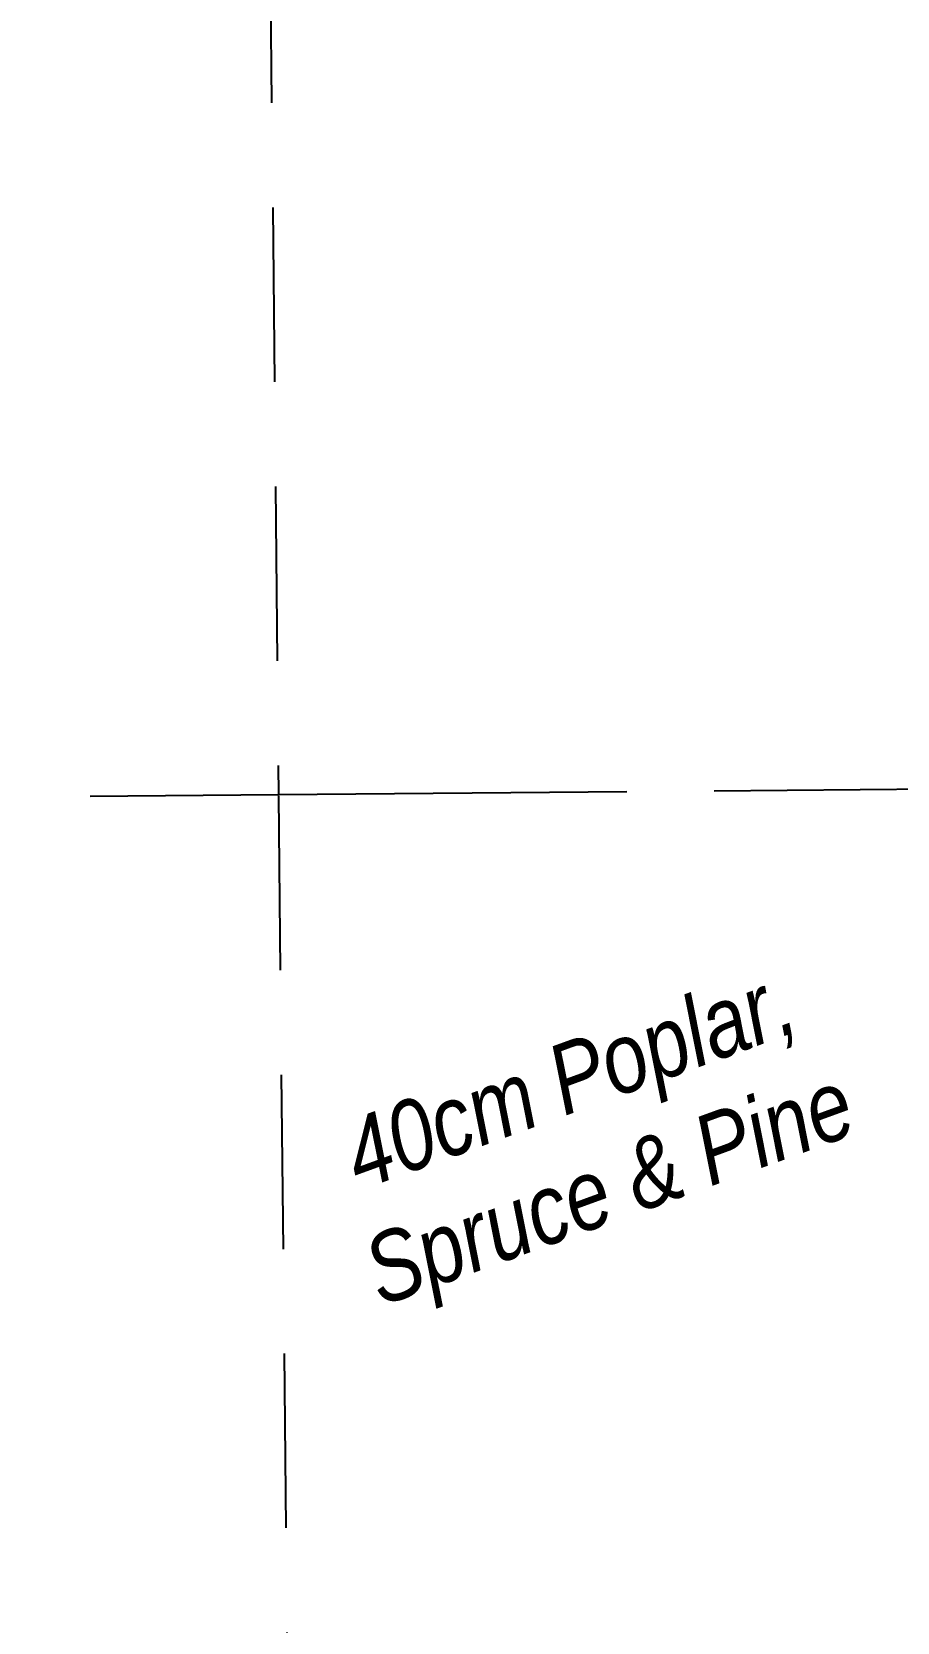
# Model space of a CAD drawing. Extents: x 538089 to 546766, y 6046620 to 6052605.
# Drawn here: x 545109.6 to 545233.8, y 6050762.9 to 6050991 of the extents above; entities that cross this region are included whole.
import ezdxf

# ---------------------------------------------------------------- set-up
doc = ezdxf.new("R2010")
doc.units = 0
doc.header["$LTSCALE"] = 5
doc.linetypes.add('foc-LSD', pattern=[8, 5, -3])
doc.linetypes.add('foc-UNSURVEYED', pattern=[12.5, 10, -2.5])
for name, color, linetype in [('L-SECTION-LSD', 7, 'foc-LSD'), ('L-USEC', 7, 'foc-UNSURVEYED'), ('T-BUSH-T', 110, 'Continuous')]:
    doc.layers.add(name, color=color, linetype=linetype)
doc.styles.add('80LS', font='ARIALNI.TTF', dxfattribs={"height": 10})

msp = doc.modelspace()

# ---------------------------------------------------------------- linework, layer by layer
at = {"layer": 'L-SECTION-LSD'}
msp.add_line((545137.019, 6051685.749), (545145.035, 6050881.6), dxfattribs=at)
at = {"layer": 'L-SECTION-LSD', "flags": 128}
msp.add_lwpolyline([(545145.036, 6050881.425), (545149.046, 6050479.264)], dxfattribs=at)
at = {"layer": 'L-USEC'}
for p, q in [((545145.035, 6050881.599), (545547.044, 6050885.038)), ((544743.027, 6050878.162), (545145.035, 6050881.599))]:
    msp.add_line(p, q, dxfattribs=at)

# ---------------------------------------------------------------- texts
at = {"layer": 'T-BUSH-T', "insert": (545185.014, 6050845.733), "char_height": 9.99475, "width": 73.00844, "attachment_point": 2, "rotation": 20, "style": '80LS'}
msp.add_mtext('40cm Poplar, Spruce & Pine', dxfattribs=at)

doc.saveas('drawing.dxf')
